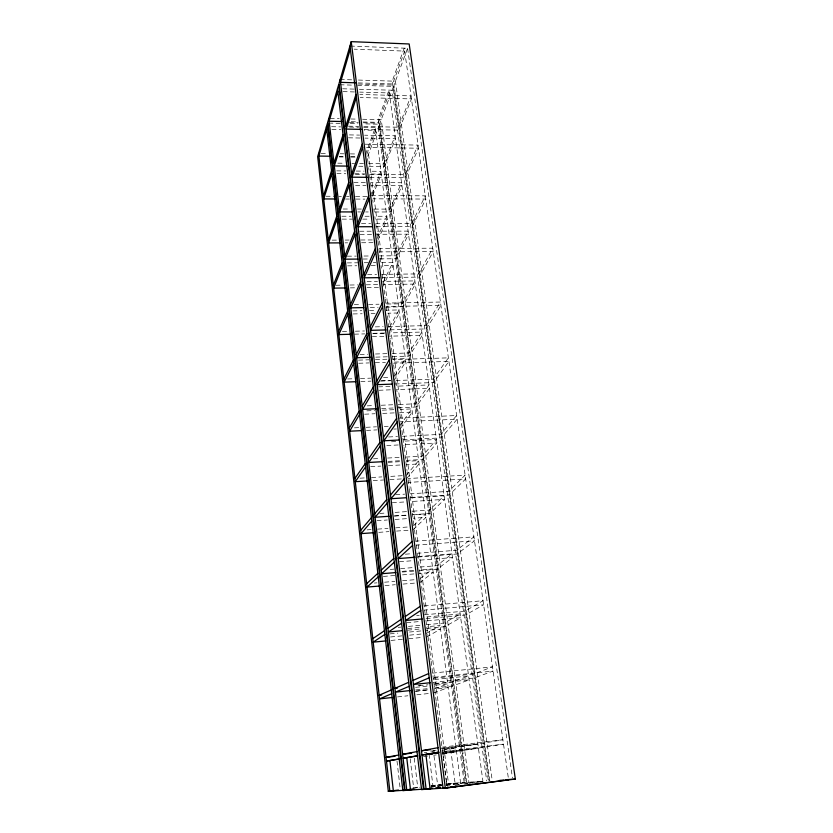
<?xml version="1.0" encoding="UTF-8"?>
<svg xmlns="http://www.w3.org/2000/svg" width="833" height="833" viewBox="0 0 833 833"><rect width="100%" height="100%" fill="white"/><g stroke="black" fill="none" stroke-linecap="round" stroke-linejoin="round"><path stroke-width="0.62" stroke-dasharray="4.17 3.12" d="M365.625 154.115L375.287 127.605L460.597 783.01L446.675 784.832M366.832 154.334L375.641 130.302L364.063 130.073M367.749 156.271L379.577 124.2L363.053 123.846M481.641 781.344L466.834 782.354L379.963 123.18L393.54 86.361L357.805 85.289M489.835 780.792L393.988 85.122L407.576 48.293L351.234 46.096M371.914 194.068L380.973 171.327L369.269 171.202M372.736 195.568L381.337 174.107L369.914 173.993M376.964 238.738L386.824 216.268L375.267 216.257M377.838 240.321L387.199 219.11L374.35 219.11M383.211 282.22L392.843 262.447L381.139 262.572M382.43 287.375L393.218 265.383L381.504 265.508M389.719 326.973L399.017 309.938L386.179 310.209M389.469 331.024L399.413 312.958L387.845 313.198M394.457 376.204L405.359 358.627L392.353 359.044M394.155 380.296L405.765 361.73L393.061 362.136M399.882 425.705L411.898 408.899L400.329 409.399M400.267 428.776L412.314 412.085L399.444 412.658M406.16 475.466L418.635 460.649L405.921 461.357M406.556 478.621L419.061 463.929L406.337 464.647M413.543 525.748L425.569 513.951L412.679 514.825M413.022 529.903L426.017 517.335L413.116 518.22M420.217 578.591L432.723 568.877L419.957 569.907M419.676 582.683L433.181 572.365L419.124 573.51M426.1 633.569L440.095 625.489L427.152 626.708M426.527 637.016L440.563 629.092L426.309 630.446M434.357 688.964L447.696 683.893L433.587 685.413M433.587 692.973L448.175 687.6L434.055 689.13M442.125 750.418L456.036 747.982L442.031 749.7M442.292 752.084L450.882 750.627L455.359 785.457M442.594 754.094L456.536 751.814L442.333 753.573M412.397 788.205L420.009 787.206M431.411 785.717L441.552 784.394M413.106 788.226L419.499 787.393M431.005 785.894L441.24 784.551M431.494 786.81L441.615 785.488M430.796 787.07L441.813 785.592M446.238 785.05L466.834 782.354M430.713 787.216L440.969 785.873M446.103 785.207L465.324 782.687L482.953 781.5L388.938 90.131L378.203 119.598L465.324 782.687M447.238 786.185L449.789 785.852M454.891 785.175L458.712 784.676M463.814 784.009L467.646 783.509M468.917 783.343L475.299 782.499M476.57 782.333L481.672 781.666M456.349 785.186L459.514 784.717M464.658 784.051L467.948 783.666M472.373 783.03L474.945 782.697M480.089 782.02L482.661 781.687M442.084 753.417L478.423 748.242L442.989 752.615M423.539 756.499L428.62 755.875M433.701 755.239L436.242 754.927M441.802 747.222L502.882 739.766L483.192 743.223L442.052 748.253M441.105 748.648L477.871 744.15L442.604 749.377M433.576 750.491L436.148 750.169M430.567 751.106L435.669 750.481M424.299 752.668L426.85 752.355M431.942 751.73L434.493 751.418M442.687 752.428L483.765 747.368L503.507 744.15L442.667 751.637L443.135 755.375M415.74 689.953L428.464 688.579M434.816 687.891L452.621 685.965L469.135 679.884L434.691 683.57M416.084 691.078L428.922 689.693M415.136 691.38L429.287 689.849M397.549 696.909L407.847 695.784M416.854 694.805L428.443 693.535M432.848 682.425L474.237 678L493.084 671.065L433.056 677.406M418.114 685.351L420.665 685.08M419.093 685.746L427.985 684.799M434.337 684.112L452.132 682.206L468.594 675.938L432.921 679.728M415.625 687.34L428.454 685.965M433.629 678.239L473.685 674.001L492.48 666.848L432.514 673.126M390.042 633.882L397.82 633.142M409.472 632.039L421.134 630.935M390.573 636.964L401.985 635.871M409.607 635.142L422.289 633.934M390.969 640.431L402.401 639.338M408.753 638.724L422.727 637.38M398.236 627.343L400.798 627.103M408.482 626.385L421.29 625.187M426.413 624.708L444.353 623.032L460.16 613.911L425.528 617.086M407.743 628.53L421.977 627.197M407.649 630.185L421.748 628.853M426.881 628.374L444.832 626.676L460.68 617.732L426.017 620.939M426.079 618.596L465.574 614.962L483.629 604.768L424.611 610.079M406.754 622.72L420.873 621.418M416.677 615.504L419.218 615.275M424.309 614.806L465.043 611.099L483.046 600.708L424.091 605.955M385.013 585.578L395.29 584.724M402.985 584.079L415.823 583.006M383.357 576.426L394.852 575.488M402.516 574.864L414.011 573.927M374.361 583.058L376.922 582.84M384.627 582.205L394.884 581.361M402.578 580.716L415.407 579.653M390.281 569.418L394.165 569.106M400.621 568.585L413.553 567.554M420.009 567.034L436.815 565.69L451.996 553.893L417.114 556.6M402.089 571.344L414.855 570.313M402.349 572.052L413.991 571.105M419.166 570.688L437.283 569.22L452.506 557.589L418.874 560.224M399.476 561.744L413.699 560.63M405.432 554.195L411.835 553.706M416.958 553.31L456.682 550.259L473.935 536.848L415.969 541.138M417.437 557.09L457.202 553.997L474.498 540.773L416.479 545.126M378.807 532.349L388.949 531.621M396.55 531.079L409.222 530.173M367.197 529.871L371.081 529.59M377.578 529.132L387.959 528.403M395.737 527.851L408.722 526.935M394.238 515.939L406.993 515.075M412.096 514.732L429.963 513.513L444.583 499.363L411.44 501.508M394.634 516.054L407.524 515.179M376.985 520.698L387.303 519.99M395.05 519.459L406.66 518.667M379.786 513.43L386.168 512.993M395.092 512.399L406.566 511.629M412.939 511.202L429.516 510.088L444.104 495.781L409.711 497.988M446.373 783.968L460.597 783.01M392.312 502.757L405.067 501.924M395.675 494.719L404.703 494.146M409.867 493.823L448.591 491.376L465.137 475.154L408.128 478.548M410.336 497.478L449.091 495L465.678 478.954L408.618 482.401M373.215 480.61L383.472 479.995M389.886 479.621L401.423 478.933M360.033 478.184L365.166 477.882M371.57 477.496L381.816 476.903M390.781 476.372L402.308 475.695M370.695 466.657L380.879 466.084M388.511 465.657L401.246 464.939M373.496 458.816L379.931 458.473M387.657 458.046L399.246 457.411M405.681 457.067L422.425 456.151L436.44 439.501L403.057 441.198M388.063 461.399L399.663 460.753M406.108 460.399L422.862 459.472L436.919 442.969L403.495 444.697M388.105 462.346L400.829 461.638M386.783 445.561L398.351 444.957M388.594 436.971L397.508 436.523M402.589 436.273L440.761 434.368L456.63 415.521L399.205 418.145M403.037 439.814L441.24 437.877L457.15 419.197L400.954 421.8M391.5 441.782L397.914 441.459M366.51 430.39L376.901 429.89M393.78 429.089L396.373 428.964M354.473 427.85L359.658 427.61M366.145 427.298L376.526 426.808M384.315 426.444L388.199 426.257M381.639 408.503L393.082 408.014M398.164 407.795L415.969 407.025L429.484 388.303L397.06 389.573M366.895 410.856L374.611 410.523M382.326 410.18L393.894 409.68M364.708 414.199L374.996 413.741M382.722 413.397L394.301 412.887M367.27 405.848L373.621 405.577M381.243 405.255L393.947 404.713M399.028 404.494L415.542 403.797L429.026 384.95L396.633 386.189M395.123 384.003L433.639 382.545L448.914 361.397L393.624 363.219M378.494 386.876L391.448 386.387M378.9 390.281L391.874 389.771M347.653 378.973L354.067 378.744M360.47 378.515L370.716 378.14M383.524 377.672L389.927 377.443M360.814 381.524L371.07 381.139M381.327 380.764L390.302 380.431M380.577 381.098L390.844 380.712M395.967 380.525L433.17 379.15L448.404 357.846L393.166 359.627M358.773 363.261L368.925 362.928M375.277 362.719L385.44 362.386M375.86 357.149L387.428 356.784M392.572 356.628L409.274 356.097L422.279 335.314L389.021 336.199M358.534 360.127L368.936 359.794M375.444 359.585L387.147 359.21M360.064 354.473L367.769 354.233M375.475 353.994L387.033 353.64M392.166 353.484L408.868 352.963L421.831 332.055L389.886 332.888M354.431 334.168L364.833 333.887M372.632 333.689L384.325 333.387M372.393 336.647L383.909 336.334M375.339 326.869L383.107 326.671M388.282 326.546L425.819 325.62L440.438 302.035L386.096 303.087M390 329.837L426.277 328.92L440.938 305.472L386.533 306.565M342.405 331.534L347.6 331.399M355.389 331.201L364.479 330.972M373.267 333.315L384.773 333.013M353.15 313.947L362.147 313.76M371.143 313.562L374.996 313.479M354.327 304.691L360.824 304.566M368.623 304.409L379.015 304.212M386.804 304.055L402.401 303.753L414.876 280.908L382.607 281.367M370.289 307.45L378.088 307.294M385.898 307.138L402.797 306.794L415.313 284.074L383.013 284.553M352.796 310.907L361.782 310.719M369.488 310.553L375.902 310.428M335.897 285.24L342.311 285.136M350.006 285.021L357.701 284.907M366.218 284.813L378.224 284.605M350.339 287.874L355.472 287.791M367.03 287.614L378.578 287.437M382.097 277.587L419.155 277.097L433.233 251.514L379.609 251.91M367.124 281.596L377.453 281.439M367.645 274.546L376.578 274.432M381.691 274.369L418.707 273.901L432.764 248.182L379.182 248.546M347.33 262.905L357.732 262.801M364.229 262.739L368.134 262.697M373.33 262.645L375.933 262.614M347.673 265.862L356.784 265.769M371.101 265.612L376.297 265.56M347.361 256.179L356.337 256.106M364.031 256.033L370.446 255.981M379.421 255.908L396.091 255.762L408.108 231.105L377.547 231.189M363.105 259.032L368.248 258.98M379.796 258.876L396.487 258.73L408.524 234.177L376.662 234.292M332.2 240.133L337.407 240.112M345.216 240.071L349.11 240.05M360.824 239.998L372.538 239.946M345.091 242.851L347.621 242.84M361.574 242.757L372.986 242.695M359.721 231.241L371.174 231.21M360.095 234.344L371.56 234.302M361.512 223.598L370.529 223.588M375.693 223.577L411.794 223.536L425.288 195.828L371.279 195.547M376.089 226.711L412.22 226.638L425.757 199.056L372.976 198.816M341.884 216.236L350.88 216.247M365 216.257L370.133 216.257M342.228 219.121L352.505 219.121M362.782 219.121L369.206 219.121M343.206 209.01L349.704 209.021M357.492 209.041L361.387 209.052M374.381 209.083L389.969 209.114L401.537 182.75L370.633 182.489M357.846 211.936L360.45 211.946M365.645 211.957L368.248 211.957M374.746 211.967L390.344 211.988L401.933 185.728L371.018 185.499M325.953 196.234L333.669 196.276M338.812 196.296L341.384 196.317M346.528 196.338L349.1 196.349M355.535 196.38L367.103 196.442M345.57 199.035L349.423 199.045M355.858 199.077L364.864 199.118M353.9 182.354L365.489 182.448M355.556 185.384L365.864 185.457M336.928 173.649L345.81 173.743M354.691 173.837L364.844 173.941M355.462 174.17L364.375 174.253M369.456 174.305L405.077 174.67L418.051 145.088L364.854 144.192M369.842 177.346L405.494 177.679L418.499 148.222L366.551 147.379M358.7 166.236L363.834 166.298M368.967 166.361L384.367 166.538L395.54 138.674L365.021 138.111M336.73 170.859L345.841 170.952M356.253 171.067L364.063 171.15M339.333 156.937L343.154 156.989M350.797 157.093L355.889 157.166M337.834 163.164L344.248 163.247M351.942 163.341L354.504 163.372M359.637 163.435L363.48 163.487M368.613 163.549L384.003 163.737L395.144 135.779L364.656 135.196M321.142 153.47L327.504 153.564M340.208 153.751L344.019 153.803M350.37 153.897L356.732 153.99M339.25 156.354L343.061 156.417M350.693 156.521L355.785 156.594M349.412 134.904L359.575 135.102M348.496 137.809L359.939 138.018M364.208 129.438L398.955 130.135L411.471 98.929L360.231 97.513M331.898 129.417L340.905 129.604M351.245 121.722L357.742 121.868M362.949 121.982L378.557 122.316L389.323 92.942L359.731 92.099M349.402 122.513L358.315 122.701M363.407 122.815L379.963 123.18M328.733 123.107L340.176 123.357M350.339 123.576L357.971 123.732M348.402 126.158L358.69 126.377M363.834 126.481L398.559 127.21L411.033 95.889L359.846 94.452M331.576 126.699L340.582 126.887M349.579 127.074L358.575 127.251M363.719 127.366L378.307 127.668L464.158 782.541M330.107 118.515L339.208 118.713M350.901 118.984L357.399 119.129M362.605 119.244L381.254 119.66L468.937 782.218M343.009 91.62L354.587 91.953M358.2 84.039L393.988 85.122M339.937 84.747L352.703 85.133M342.665 88.777L354.233 89.11M359.377 89.266L392.114 90.224L486.732 781M340.187 79.479L353.192 79.885M358.398 80.051L395.436 81.218L492.241 780.625M358.315 82.904L392.614 83.956L404.651 51.105L354.202 49.168M407.576 48.293L512.441 777.949M508.234 777.22L404.224 48.168L392.228 81.113L488.409 781.135M393.54 86.361L489.086 780.844M379.577 124.2L466.22 782.395L446.623 783.738L443.531 759.248M368.53 154.157L448.487 783.603M443.302 756.624L446.301 780.354M446.457 781.593L447.092 786.591M367.52 158.614L368.009 162.487M368.665 167.641L368.988 170.213M369.644 175.378L370.456 181.823M370.623 183.104L371.112 186.977M371.768 192.131L372.58 198.577M372.747 199.858L373.069 202.44M373.882 208.885L374.215 211.467M374.86 216.622L375.194 219.194M375.839 224.348L376.329 228.221M376.985 233.375L377.307 235.947M377.963 241.112L378.776 247.547M378.942 248.838L379.431 252.711M380.087 257.866L380.9 264.311M381.066 265.592L381.389 268.174M382.201 274.619L383.024 281.065M383.18 282.356L383.503 284.928M384.159 290.082L385.138 297.818M385.304 299.109L386.116 305.555M386.283 306.846L386.772 310.709M387.418 315.863L388.24 322.309M388.397 323.6L389.219 330.045M389.375 331.326L390.354 339.062M390.521 340.353L391.333 346.799M391.5 348.09L392.312 354.535M392.478 355.816L392.968 359.689M393.624 364.844L394.436 371.289M394.603 372.58L395.092 376.443M395.737 381.597L396.56 388.043M396.716 389.334L397.049 391.906M397.695 397.06L398.674 404.796M398.84 406.087L399.163 408.659M399.819 413.824L400.798 421.55M400.965 422.841L401.287 425.424M401.943 430.578L402.756 437.023M402.912 438.304L403.89 446.04M404.057 447.331L404.869 453.777M405.036 455.068L406.993 470.53M407.16 471.822L407.483 474.394M408.139 479.558L409.118 487.284M409.274 488.575L410.096 495.021M410.252 496.312L412.21 511.774M412.377 513.066L413.189 519.511M413.355 520.802L414.334 528.528M414.501 529.819L415.313 536.265M415.48 537.556L416.948 549.155M417.593 554.309L419.395 568.491M419.551 569.772L420.53 577.508M420.696 578.8L421.508 585.245M421.675 586.536L422.654 594.262M422.81 595.553L425.257 614.889M425.913 620.044L427.87 635.506M428.037 636.797L430.973 659.996M431.13 661.287L436.19 701.24M436.357 702.531L437.169 708.977M437.335 710.268L439.293 725.73M439.449 727.022L443.364 757.957M434.024 756.072L437.794 786.487M429.068 754.334L433.056 786.779M414.23 758.155L417.739 787.612M410.211 758.821L413.637 787.872M397.008 761.05L400.173 788.643"/><path stroke-width="1.25" d="M349.943 46.044L443.094 788.382L515.335 779.053L409.17 43.972L351.224 41.65L339.031 83.446L424.153 789.413L447.248 787.841M326.755 129.313L318.904 156.073L330.347 156.229M337.865 91.463L329.129 121.233L342.134 121.524M350.318 49.022L340.541 82.352L355.774 82.821M323.381 196.224L331.524 170.796M333.981 163.112L343.05 134.79M345.83 126.106L356.003 94.348M331.846 173.597L323.683 198.931L335.272 198.983M343.404 137.716L334.314 165.944L347.153 166.1M356.389 97.409L346.195 129.073L361.637 129.386M328.296 240.154L336.751 216.236M339.312 209L348.756 182.312M351.651 174.128L362.251 144.151M337.084 219.121L328.608 242.934L340.02 242.882M349.121 185.332L339.645 211.915L352.651 211.936M362.657 147.316L352.015 177.179L367.301 177.325M333.335 285.271L342.124 262.957M344.789 256.2L354.619 231.262M357.638 223.598L368.707 195.536M342.467 265.925L333.648 288.135L345.206 287.958M354.993 234.365L345.143 259.198L357.971 259.073M369.113 198.795L358.023 226.743L372.216 226.711M338.51 331.628L347.653 311.011M350.433 304.763L360.668 281.679M363.813 274.588L375.36 248.567M348.007 314.062L338.844 334.574L350.537 334.262M361.053 284.886L350.787 307.846L363.792 307.585M375.777 251.941L364.208 277.826L379.536 277.628M343.81 379.119L353.327 360.293M356.212 354.587L366.884 333.481M370.164 326.994L382.212 303.16M353.692 363.427L344.154 382.139L355.691 381.712M367.28 336.782L356.576 357.763L370.716 357.315M382.649 306.638L370.56 330.337L386.106 329.941M349.287 428.1L359.179 411.19M362.188 406.067L373.309 387.074M376.724 381.233L389.313 359.752M359.554 414.428L349.631 431.202L361.314 430.64M373.715 390.479L362.563 409.336L376.558 408.732M389.761 363.355L377.141 384.679L392.551 384.096M354.91 478.486L365.218 463.617M368.342 459.098L379.942 442.375M383.503 437.221L396.654 418.26M365.604 466.949L355.274 481.682L368.092 480.912M380.358 445.894L368.738 462.471L382.909 461.68M397.122 421.977L383.94 440.782L399.215 440.011M360.699 530.329L371.435 517.626M374.694 513.763L386.783 499.456M390.51 495.041L404.244 478.777M371.82 521.062L361.074 533.62L373.746 532.714M387.22 503.08L375.089 517.241L389.126 516.283M404.723 482.63L390.958 498.717L406.462 497.728M366.666 583.694L377.838 573.302M381.233 570.136L393.853 558.402M397.747 554.778L412.106 541.419M378.244 576.842L367.041 587.078L379.879 586.005M394.301 562.15L381.649 573.718L395.883 572.573M412.606 545.407L398.205 558.579L414.876 557.287M372.809 638.661L384.44 630.716M387.991 628.301L401.152 619.325M405.223 616.545L420.249 606.299M384.867 634.371L373.194 642.149L385.898 640.921M401.621 623.199L388.417 631.997L402.516 630.664M420.769 610.433L405.702 620.47L422.258 618.95M391.26 689.963L379.13 695.284L381.701 695.003M408.701 682.3L394.957 688.339L397.497 688.068M412.96 680.436L428.683 673.533M391.687 693.722L379.536 698.887L392.405 697.481M409.19 686.309L395.394 692.15L410.659 690.505M429.224 677.812L413.449 684.497L430.265 682.706M398.747 755L386.064 757.364L394.988 756.27M417.01 751.595L402.61 754.281L411.637 753.178M437.991 747.69L421.477 750.762L430.474 749.669M399.194 758.894L386.481 761.081L399.309 759.05M417.51 755.75L403.068 758.238L417.718 755.906M438.543 752.137L421.987 754.99L428.131 754.229M439.074 752.251L425.902 754.5L430.088 788.789M437.387 752.917L434.93 753.334L437.554 753.063M414.063 789.268L404.546 790.475L327.463 123.076L317.665 156.635L388.313 791.35L398.455 790.028M388.313 791.35L406.494 790.09L402.828 790.569L326.442 126.585M408.92 789.767L412.564 789.288M431.879 788.393L423.518 789.445L338.667 84.706L327.765 122.045L405.057 790.444L421.717 789.247M337.521 88.621L421.56 789.549L423.508 789.299M426.558 788.893L429.88 788.455M435.742 787.893L438.314 787.549M443.094 788.382L508.588 779.771M430.359 753.948L432.587 753.678M430.328 754.177L432.858 753.865M506.256 779.678L512.618 779.24M513.524 779.178L515.335 779.053M499.758 780.365L503.549 780.105M408.888 789.413L411.335 789.268M437.95 787.758L440.459 787.612M450.507 787.039L455.526 786.748M402.828 790.569L404.546 790.475M421.56 789.549L423.518 789.445M351.224 41.65L445.353 788.268M340.187 79.479L426.142 789.309M406.743 757.78L410.502 789.861M328.806 118.484L406.796 790.35M389.948 760.654L393.343 790.809M318.602 153.428L389.854 791.267"/></g></svg>
